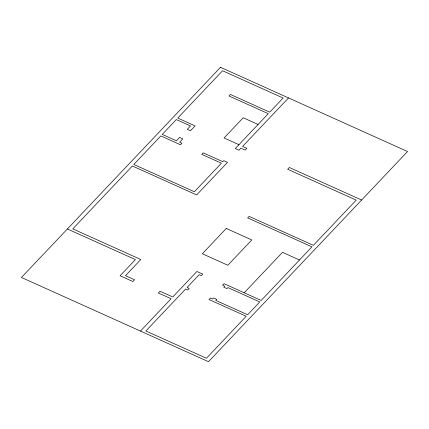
<?xml version="1.0" encoding="UTF-8"?>
<svg xmlns="http://www.w3.org/2000/svg" width="429" height="429" viewBox="0 0 429 429"><rect width="100%" height="100%" fill="white"/><g stroke="black" fill="none" stroke-linecap="round" stroke-linejoin="round"><path stroke-width="0.64" d="M288.529 97.93L242.589 146.434L246.841 148.343L245.168 150.112L240.916 148.198L239.001 150.22L235.28 148.547L268.302 113.685L228.979 95.978L230.416 94.466L269.734 112.167L283.135 98.021L222.56 70.747L177.74 118.072L195.098 125.885L190.471 130.77L187.285 129.333L190.471 125.965L176.303 119.584L162.269 134.406L176.437 140.787L179.628 137.419L182.813 138.851L179.622 142.219L181.928 143.259L180.491 144.771L160.832 135.923L133.794 164.468L194.369 191.742L221.407 163.197L201.743 154.343L203.18 152.826L222.839 161.679L223.799 160.671L227.515 162.344L196.654 194.932L132.357 165.98L72.785 228.882L140.792 259.507L125.483 275.675L134.513 279.74L132.84 281.51L120.088 275.767L135.403 259.599L67.391 228.973M140.471 331.07L171.096 298.734L158.344 292.991L160.017 291.227L172.769 296.97L196.906 271.487L202.751 274.12L201.314 275.638L199.19 274.678L187.065 287.478L189.194 288.433L187.757 289.95L185.628 288.99L145.865 330.979L206.44 358.253L246.203 316.27L209.009 299.522L210.446 298.005L212.569 298.959L213.529 297.951L216.715 299.388L215.76 300.397L247.64 314.752L259.765 301.952L227.879 287.596L226.925 288.61L223.734 287.173L224.694 286.164L222.571 285.205L224.002 283.692L261.197 300.439L311.953 246.852L247.662 217.9L249.099 216.388L313.39 245.334L356.215 200.118L287.671 169.257L289.35 167.487L361.609 200.027M244.192 292.782L282.507 252.332L299.512 259.99M258.092 124.464L243.216 117.766L224.072 137.972L238.953 144.67M220.517 67.305L21.45 277.477L208.483 361.695L407.55 151.523L220.517 67.305M226.292 228.459L202.332 253.754L227.837 265.24L251.796 239.945L226.292 228.459"/></g></svg>
